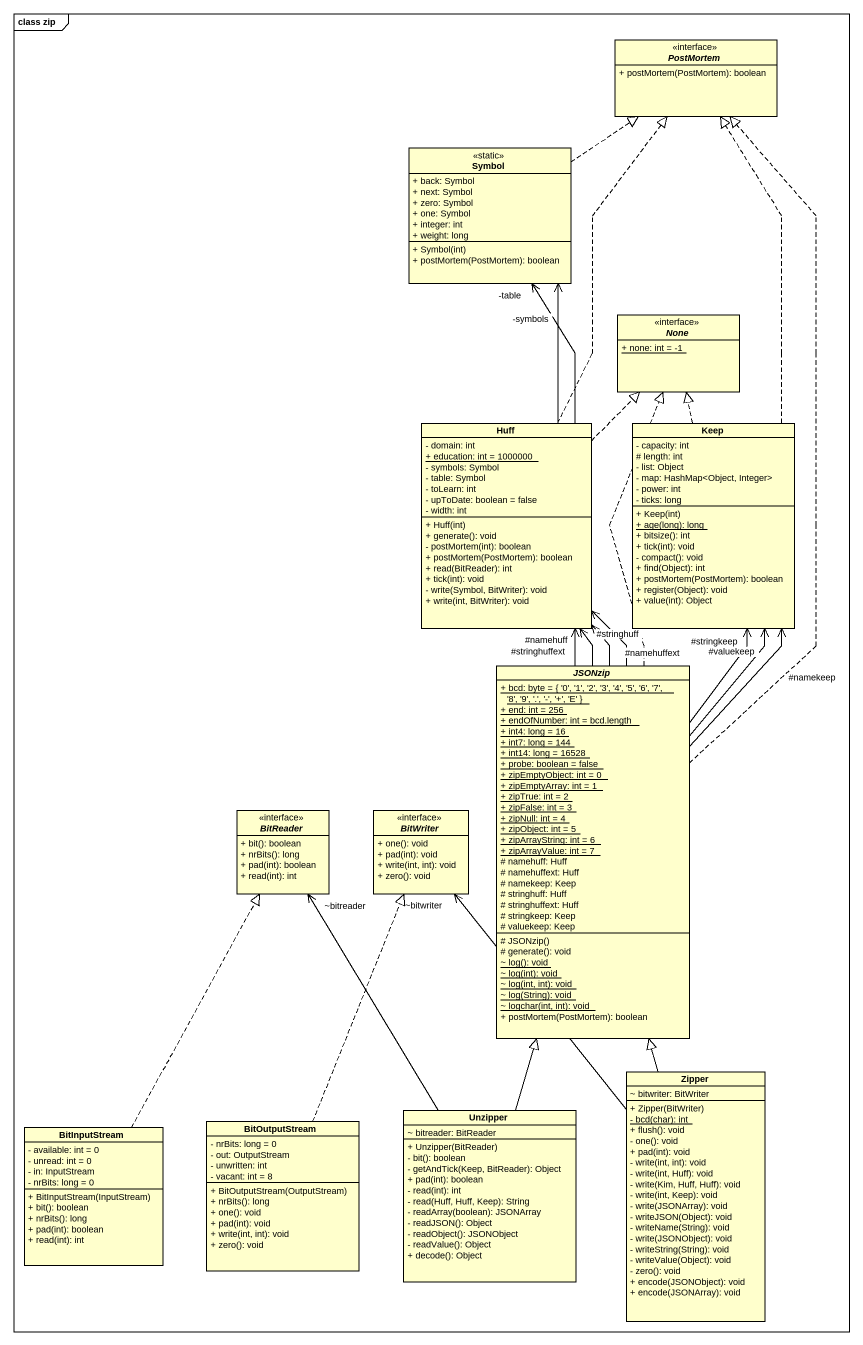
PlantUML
@startuml
mainframe class zip
hide circle
hide empty members
skinparam classAttributeIconSize 0
interface PostMortem <<interface>> {
  + postMortem(PostMortem): boolean
}
class Symbol <<static>> {
  + back: Symbol
  + next: Symbol
  + zero: Symbol
  + one: Symbol
  + integer: int
  + weight: long
  + Symbol(int)
  + postMortem(PostMortem): boolean
}
interface None <<interface>> {
  {static} + none: int = -1
}
class Huff {
  - domain: int
  {static} + education: int = 1000000
  - symbols: Symbol
  - table: Symbol
  - toLearn: int
  - upToDate: boolean = false
  - width: int
  + Huff(int)
  + generate(): void
  - postMortem(int): boolean
  + postMortem(PostMortem): boolean
  + read(BitReader): int
  + tick(int): void
  - write(Symbol, BitWriter): void
  + write(int, BitWriter): void
}
class Keep {
  - capacity: int
  # length: int
  - list: Object
  - map: HashMap<Object, Integer>
  - power: int
  - ticks: long
  + Keep(int)
  {static} + age(long): long
  + bitsize(): int
  + tick(int): void
  - compact(): void
  + find(Object): int
  + postMortem(PostMortem): boolean
  + register(Object): void
  + value(int): Object
}
abstract class JSONzip {
  {static} + bcd: byte = { '0', '1', '2', '3', '4', '5', '6', '7', '8', '9', '.', '-', '+', 'E' }
  {static} + end: int = 256
  {static} + endOfNumber: int = bcd.length
  {static} + int4: long = 16
  {static} + int7: long = 144
  {static} + int14: long = 16528
  {static} + probe: boolean = false
  {static} + zipEmptyObject: int = 0
  {static} + zipEmptyArray: int = 1
  {static} + zipTrue: int = 2
  {static} + zipFalse: int = 3
  {static} + zipNull: int = 4
  {static} + zipObject: int = 5
  {static} + zipArrayString: int = 6
  {static} + zipArrayValue: int = 7
  # namehuff: Huff
  # namehuffext: Huff
  # namekeep: Keep
  # stringhuff: Huff
  # stringhuffext: Huff
  # stringkeep: Keep
  # valuekeep: Keep
  # JSONzip()
  # generate(): void
  {static} ~ log(): void
  {static} ~ log(int): void
  {static} ~ log(int, int): void
  {static} ~ log(String): void
  {static} ~ logchar(int, int): void
  + postMortem(PostMortem): boolean
}
interface BitReader <<interface>> {
  + bit(): boolean
  + nrBits(): long
  + pad(int): boolean
  + read(int): int
}
interface BitWriter <<interface>> {
  + one(): void
  + pad(int): void
  + write(int, int): void
  + zero(): void
}
class Zipper {
  ~ bitwriter: BitWriter
  + Zipper(BitWriter)
  {static} - bcd(char): int
  + flush(): void
  - one(): void
  + pad(int): void
  - write(int, int): void
  - write(int, Huff): void
  - write(Kim, Huff, Huff): void
  - write(int, Keep): void
  - write(JSONArray): void
  - writeJSON(Object): void
  - writeName(String): void
  - write(JSONObject): void
  - writeString(String): void
  - writeValue(Object): void
  - zero(): void
  + encode(JSONObject): void
  + encode(JSONArray): void
}
class Unzipper {
  ~ bitreader: BitReader
  + Unzipper(BitReader)
  - bit(): boolean
  - getAndTick(Keep, BitReader): Object
  + pad(int): boolean
  - read(int): int
  - read(Huff, Huff, Keep): String
  - readArray(boolean): JSONArray
  - readJSON(): Object
  - readObject(): JSONObject
  - readValue(): Object
  + decode(): Object
}
class BitInputStream {
  - available: int = 0
  - unread: int = 0
  - in: InputStream
  - nrBits: long = 0
  + BitInputStream(InputStream)
  + bit(): boolean
  + nrBits(): long
  + pad(int): boolean
  + read(int): int
}
class BitOutputStream {
  - nrBits: long = 0
  - out: OutputStream
  - unwritten: int
  - vacant: int = 8
  + BitOutputStream(OutputStream)
  + nrBits(): long
  + one(): void
  + pad(int): void
  + write(int, int): void
  + zero(): void
}
Symbol .up.|> PostMortem
Huff .up.|> PostMortem
Huff -up-> "-symbols" Symbol
Huff -up-> "-table" Symbol
Huff .up.|> None
Keep .up.|> PostMortem
Keep .up.|> None
JSONzip .up.|> PostMortem
JSONzip .up.|> None
JSONzip -up-> "#namehuff" Huff
JSONzip -up-> "#namehuffext" Huff
JSONzip -up-> "#stringhuff" Huff
JSONzip -up-> "#stringhuffext" Huff
JSONzip -up-> "#namekeep" Keep
JSONzip -up-> "#stringkeep" Keep
JSONzip -up-> "#valuekeep" Keep
Zipper -up-|> JSONzip
Zipper -up-> "~bitwriter" BitWriter
Unzipper -up-|> JSONzip
Unzipper -up-> "~bitreader" BitReader
BitInputStream .up.|> BitReader
BitOutputStream .up.|> BitWriter
@enduml
